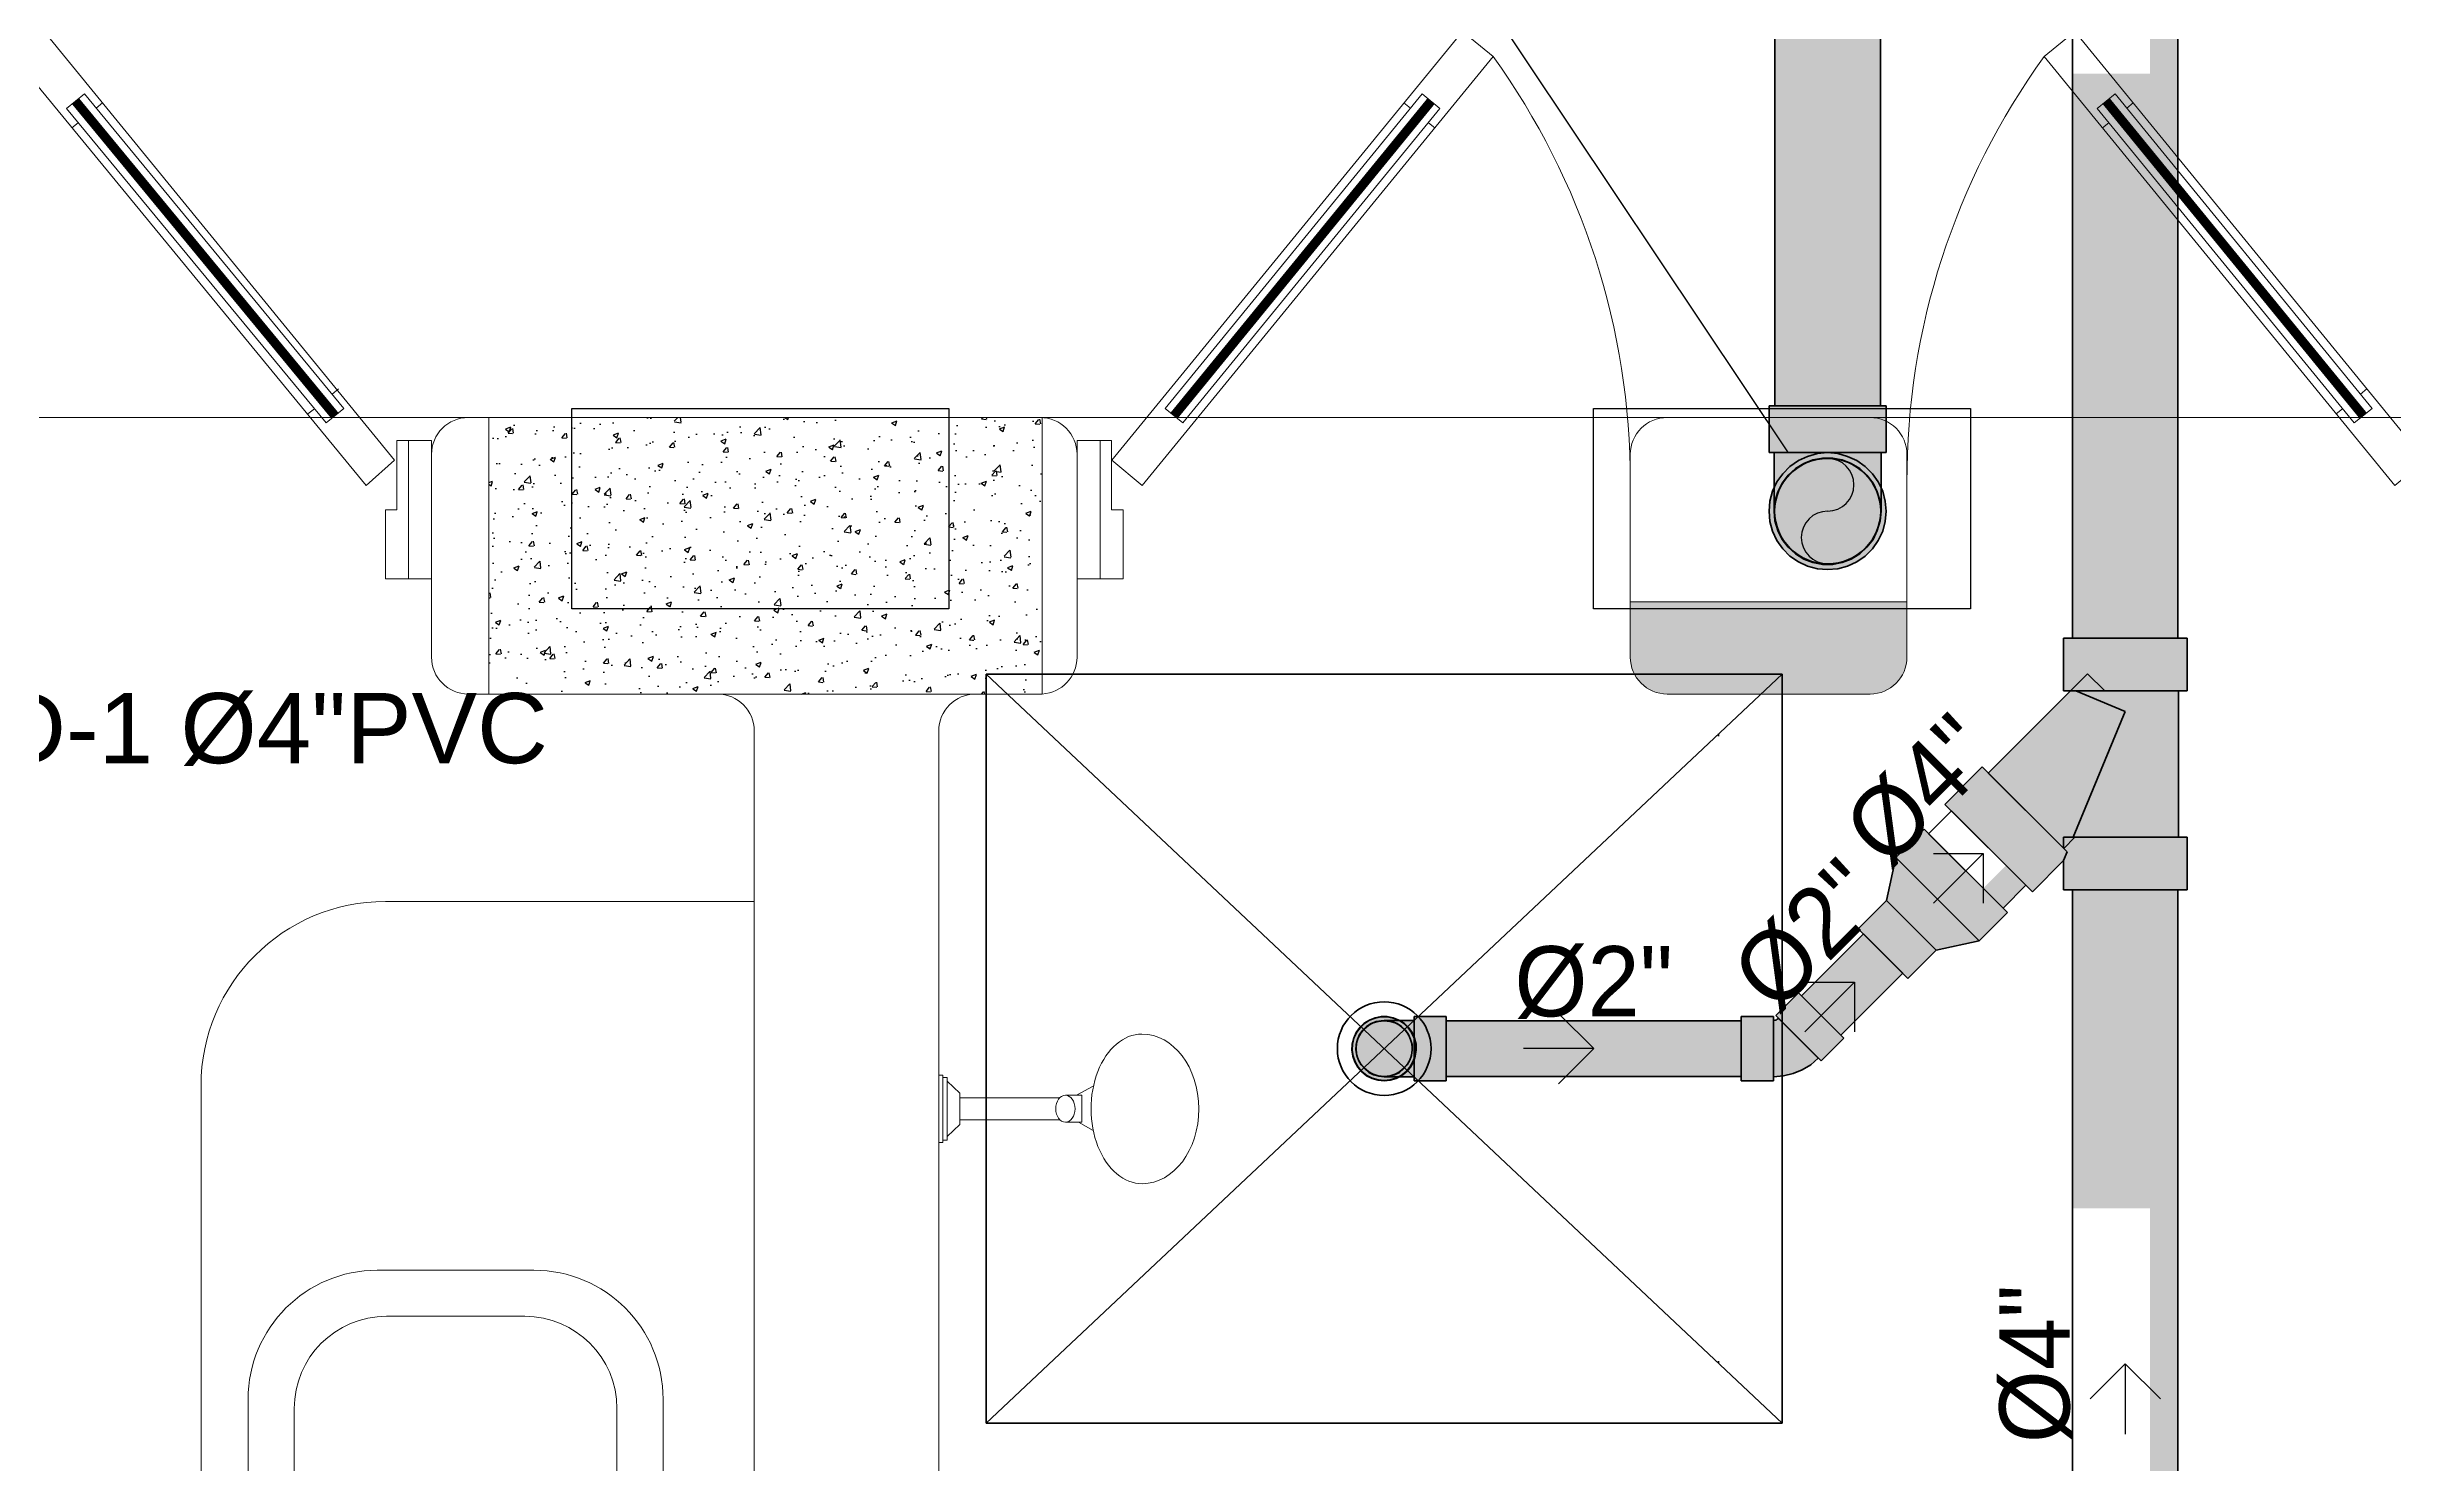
# Model space of a CAD drawing. Header units: metres. Extents: x -232 to 581, y 30 to 789.
# Drawn here: x 104.749 to 107.293, y 400.147 to 401.684 of the extents above; entities that cross this region are included whole.
import ezdxf

# ---------------------------------------------------------------- set-up
doc = ezdxf.new("R2010")
doc.units = ezdxf.units.M
doc.linetypes.add('CONTINU', pattern=[0])
for name, color, linetype, lineweight in [('A-DOOR', 35, 'Continuous', 5), ('A-WALL', 250, 'Continuous', 20), ('baños', 140, 'Continuous', 0), ('Columnas', 7, 'Continuous', 18), ('P-Fixt-Sho', 94, 'Continuous', 70), ('piscina', 131, 'Continuous', 0)]:
    doc.layers.add(name, color=color, linetype=linetype, lineweight=lineweight)
for name, color, linetype in [('A-TEXT', 252, 'Continuous'), ('HATCH', 8, 'Continuous'), ('M-SY-PIPE-STANDARD-Drenaje Ventilacion', 254, 'Continuous')]:
    doc.layers.add(name, color=color, linetype=linetype)
doc.layers.add('G-Risr-Std-Nplt', color=7, linetype='Continuous', lineweight=18, plot=False)
doc.layers.add('M-SY-PIPE-STANDARD-Drenaje Sanitario', color=7, linetype='Continuous', true_color=0x726558)
doc.layers.add('PISO', color=7, linetype='Continuous', lineweight=5, true_color=0xe6e6e6)
doc.layers.add('RELLENO SECCION', color=8, linetype='Continuous', lineweight=0, transparency=0.4)
doc.styles.add('DS-CAST-01', font='GOTHIC.TTF', dxfattribs={"height": 3})
doc.styles.add('Schedule-Header', font='arial.ttf')
doc.styles.get("Standard").update_dxf_attribs({"font": 'arial.ttf'})

# ---------------------------------------------------------------- blocks, each defined once
blk = doc.blocks.new('A$C160d384d')
at = {"layer": 'baños'}
for p, q in [((0.2143, 0.8), (0.3843, 0.8)), ((0.2243, 0.75), (0.3743, 0.75)), ((0.0743, 0.14), (0.0743, 0.66)), ((0.1243, 0.15), (0.1243, 0.65)), ((0.4743, 0.65), (0.4743, 0.15)), ((0.5243, 0.66), (0.5243, 0.14)), ((0.3743, 0.05), (0.2243, 0.05)), ((0.3843, 0), (0.2143, 0))]:
    blk.add_line(p, q, dxfattribs=at)
at = {"layer": 'baños', "linetype": 'Continuous'}
for p, q in [((0.0661, 0.4101, 0), (0.1804, 0.4101, 0)), ((0.0005, 0.405, 0), (0, 0.4043, 0)), ((0, 0.4043, 0), (0, 0.3957, 0)), ((0, 0.3957, 0), (0.0005, 0.395, 0)), ((0.0114, 0.405, 0), (0.0005, 0.405, 0)), ((0.0005, 0.395, 0), (0.0114, 0.395, 0)), ((0.0395, 0.4062, 0), (0.0395, 0.4062, 0)), ((0.0395, 0.4062, 0), (0.1223, 0.4062, 0.0004)), ((0.0395, 0.3939, 0), (0.0395, 0.3939, 0)), ((0.1804, 0.39, 0), (0.0661, 0.39, 0)), ((0.1223, 0.4062, 0.0004), (0.1223, 0.3939, 0.0004))]:
    blk.add_line(p, q, dxfattribs=at)
at = {"layer": 'baños', "linetype": 'Continuous', "extrusion": (1.31781e-06, -1, -8.43443e-26)}
for p, q in [((0.1223, 0.3939, 0.0004), (0.0395, 0.3939, 0)), ((0.0395, 0.3939, 0), (0.1223, 0.3939, 0.0004))]:
    blk.add_line(p, q, dxfattribs=at)
at = {"layer": 'baños', "linetype": 'Continuous'}
for centre, radius in [((0.0422, 0.4857), 0.0237), ((0.2993, 0.4), 0.0317), ((0.2993, 0.4), 0.0159), ((0.0384, 0.3146), 0.0237)]:
    blk.add_circle(centre, radius, dxfattribs=at)
at = {"layer": 'baños'}
for centre, radius, start, end in [((0.2143, 0.66), 0.14, 90, 180), ((0.3843, 0.66), 0.14, 0, 90), ((0.2243, 0.65), 0.1, 90, 180), ((0.3743, 0.65), 0.1, 0, 90), ((0.2143, 0.14), 0.14, 180, 270), ((0.2243, 0.15), 0.1, 180, 270), ((0.3743, 0.15), 0.1, 270, 360), ((0.3843, 0.14), 0.14, 270, 0)]:
    blk.add_arc(centre, radius, start, end, dxfattribs=at)
at = {"layer": 'baños', "linetype": 'Continuous'}
for centre, radius, start, end in [((0.0395, 0.4), 0.0285, 12.564, 347.4316), ((0.1786, 0.4001, 0), 0.0101, 359.5645, 79.3894), ((0.0398, 0.3997, 0), 0.00653, 92.8714, 177.1287), ((0.0398, 0.4004, 0), 0.00653, 182.8714, 267.1287), ((0.1786, 0.4, 0), 0.0101, 280.6108, 0.4357)]:
    blk.add_arc(centre, radius, start, end, dxfattribs=at)
at = {"layer": 'baños', "linetype": 'Continuous', "extrusion": (3.61622e-27, 8.43443e-26, -1)}
for centre, major_axis, ratio in [((0.1558, 0.4), (0, -0.0085), 0.599546), ((0.1557, 0.424), (0.00005, -0.0075), 0.581577), ((0.1558, 0.376), (0.00005, -0.0075), 0.581577)]:
    blk.add_ellipse(centre, major_axis=major_axis, ratio=ratio, dxfattribs=at)
at = {"layer": 'baños', "linetype": 'Continuous', "flags": 8}
for tag, p in [('TRADENAME', (0.1887, 0.4, 0)), ('MODELNUMBER', (0.1887, 0.4, 0)), ('MATERIAL', (0.1888, 0.4, 0)), ('PRODUCT', (0.1888, 0.4, 0))]:
    blk.add_attdef(tag, p, '', height=0.0000254, rotation=270.0001, dxfattribs=at)
at = {"layer": 'baños', "linetype": 'Continuous'}
for tag, p in [('MATERIAL', (0.299, 0.3999)), ('PRODUCT', (0.299, 0.3999)), ('TRADENAME', (0.2991, 0.3999)), ('MODELNUMBER', (0.2991, 0.3999))]:
    blk.add_attdef(tag, p, '', height=0.0000254, rotation=90.0001, dxfattribs=at)
blk = doc.blocks.new('A$C013342c3')
at = {"layer": 'baños', "linetype": 'Continuous'}
for p, q in [((0.1327, 0.0959, -0.0887), (0.1145, 0.106, -0.1376)), ((0.2731, 0.1112), (0.2592, 0.0984, -1.0732)), ((0.2775, 0.1152), (0.2731, 0.1152)), ((0.2731, 0.1152), (0.2731, 0.1112)), ((0.2731, 0.0513), (0.2731, 0.1112)), ((0.2821, 0.1176), (0.2775, 0.1176)), ((0.2775, 0.1176), (0.2775, 0.1152)), ((0.2775, 0.1152), (0.2775, 0.0473)), ((0.2821, 0.1163), (0.2821, 0.1176)), ((0.2821, 0.0462), (0.2821, 0.1163)), ((0.1447, 0.0959, -0.0497), (0.127, 0.0959, -0.0497)), ((0.127, 0.0959, -0.0497), (0.127, 0.0667, -0.0497)), ((0.2591, 0.0932, -0.0114), (0.1506, 0.0931, -0.0549)), ((0.2592, 0.0984, -1.0732), (0.2591, 0.0932, -0.0114)), ((0.2591, 0.0932, -0.0114), (0.2591, 0.0693, -0.0113)), ((0.1305, 0.0667, -0.0849), (0.1145, 0.0578, -0.1376)), ((0.127, 0.0667, -0.0497), (0.1446, 0.0667, -0.0497)), ((0.2591, 0.0693, -0.0114), (0.1506, 0.0694, -0.0549)), ((0.2592, 0.0642, -1.0732), (0.2591, 0.0693, -0.0114)), ((0.2731, 0.0513), (0.2592, 0.0642, -1.0732)), ((0.2731, 0.0473), (0.2731, 0.0513)), ((0.2775, 0.0473), (0.2731, 0.0473)), ((0.2775, 0.0449), (0.2775, 0.0473)), ((0.2821, 0.0449), (0.2775, 0.0449)), ((0.2821, 0.0462), (0.2821, 0.0449))]:
    blk.add_line(p, q, dxfattribs=at)
for ratio, start_param, end_param in [(0.757088, 3.141593, 6.283185), (0.681889, 0, 3.141593)]:
    blk.add_ellipse((0.0615, 0.0812, -0.1376), major_axis=(-0.0002, -0.0812), ratio=ratio, start_param=start_param, end_param=end_param, dxfattribs=at)
blk.add_ellipse((0.1447, 0.0813, -0.0497), major_axis=(0, -0.0146), ratio=0.718224, dxfattribs=at)
blk = doc.blocks.new('20.03.2026 LN 09 PRIMER NIVEL ARQ')
at = {"layer": 'HATCH'}
h = blk.add_hatch(dxfattribs=at)
h.set_pattern_fill('AR-CONC', color=1, scale=0.00032)
h.set_pattern_definition([(50, (109.59505, -7.243447), (0.058299094, -0.005100507), [0.006096, -0.067056]), (355, (109.59505, -7.24345), (-0.011277895, 0.06113819), [0.0048768, -0.053644987]), (100.451445, (109.59991, -7.24387), (0.0470212, 0.05603768), [0.005180803, -0.056988878]), (46.1842, (109.59505, -7.22719), (0.086745293, -0.013453545), [0.009144, -0.100584]), (96.63556, (109.60228, -7.22831), (0.07596932, 0.07917636), [0.00777121, -0.085483395]), (351.18415, (109.59505, -7.22719), (0.07596932, 0.07917636), [0.00731519, -0.080467114]), (21, (109.60318, -7.231255), (0.048516605, -0.032724863), [0.006096, -0.067056]), (326, (109.60318, -7.231255), (0.01977665, 0.05894015), [0.0048768, -0.0536448]), (71.451445, (109.607223, -7.23398), (0.068293254, 0.026215286), [0.005180803, -0.05698878]), (37.5, (109.595052, -7.243447), (0.000988353, 0.0270576124), [0, -0.05299456, 0, -0.0544576, 0, -0.053848]), (7.5, (109.595052, -7.243447), (0.021382292, 0.032057784), [0, -0.03104896, 0, -0.05177536, 0, -0.0205232]), (327.5, (109.576927, -7.243447), (0.0433889905, -0.001833198), [0, -0.02032, 0, -0.0633984, 0, -0.0841248]), (317.5, (109.5688, -7.243447), (0.047401338, 0.008136477), [0, -0.026416, 0, -0.04210304, 0, -0.0597408])])
h.paths.add_polyline_path([(1.4263, -42.4932), (1.4263, -42.7932), (2.0263, -42.7932), (2.0263, -42.4932)])
at = {"layer": 'RELLENO SECCION'}
h = blk.add_hatch(color=1, dxfattribs=at)
h.dxf.hatch_style = 1
h.paths.add_polyline_path([(2.664, -42.6932), (2.664, -42.7532, 0.414213), (2.704, -42.7932), (2.924, -42.7932, 0.414214), (2.964, -42.7532), (2.964, -42.6932)])
at = {"layer": 'A-DOOR', "color": 1, "extrusion": (0, 0, -1)}
for p, q in [((1.0002, -42.1576), (1.0072, -42.1519)), ((2.4256, -42.1576), (2.4186, -42.1519)), ((3.2024, -42.1576), (3.2094, -42.1519)), ((0.9808, -42.1734), (0.9739, -42.1791)), ((2.445, -42.1734), (2.4519, -42.1791)), ((3.183, -42.1734), (3.1761, -42.1791)), ((1.2563, -42.4678), (1.2632, -42.4622)), ((3.4558, -42.4678), (3.4628, -42.4622)), ((1.2369, -42.4837), (1.2299, -42.4893)), ((3.4365, -42.4837), (3.4295, -42.4893))]:
    blk.add_line(p, q, dxfattribs=at)
for points in [[(-1.3239, -42.5396), (-0.9439, -42.0745), (-0.9106, -42.1017), (-1.2932, -42.5668)], [(-2.1019, -42.5396), (-2.4819, -42.0745), (-2.5152, -42.1017), (-2.1348, -42.5668)], [(-3.5261, -42.5396), (-3.1461, -42.0745), (-3.1128, -42.1017), (-3.4932, -42.5668)], [(-0.9682, -42.1579), (-1.2496, -42.4991), (-1.2689, -42.4833), (-0.9875, -42.1421)], [(-2.4576, -42.1579), (-2.1789, -42.4991), (-2.1595, -42.4833), (-2.4383, -42.1421)], [(-3.1704, -42.1579), (-3.4491, -42.4991), (-3.4685, -42.4833), (-3.1897, -42.1421)]]:
    blk.add_lwpolyline(points, close=True, dxfattribs=at)
at = {"layer": 'A-DOOR', "color": 1}
for points in [[(1.314, -42.6682), (1.314, -42.5932), (1.3265, -42.5932), (1.3265, -42.5182), (1.339, -42.5182), (1.339, -42.6682)], [(1.339, -42.5182), (1.364, -42.5182), (1.364, -42.6682), (1.339, -42.6682)], [(2.089, -42.5182), (2.064, -42.5182), (2.064, -42.6682), (2.089, -42.6682)], [(2.114, -42.6682), (2.114, -42.5932), (2.1015, -42.5932), (2.1015, -42.5182), (2.089, -42.5182), (2.089, -42.6682)]]:
    blk.add_lwpolyline(points, close=True, dxfattribs=at)
at = {"layer": 'A-DOOR', "color": 1, "extrusion": (0, 0, -1)}
for centre, start, end in [((-1.8792, -42.5615), 144.1342, 180.1237), ((-3.7488, -42.5615), 359.8764, 35.8659)]:
    blk.add_arc(centre, 0.7848, start, end, dxfattribs=at)
at = {"layer": 'A-WALL', "color": 1}
for p, q in [((1.404, -42.4932), (2.024, -42.4932)), ((2.704, -42.4932), (2.924, -42.4932)), ((1.364, -42.7532), (1.364, -42.5332)), ((2.064, -42.6532), (2.064, -42.5332)), ((2.064, -42.5332), (2.064, -42.7532)), ((2.664, -42.5332), (2.664, -42.6532)), ((2.964, -42.5332), (2.964, -42.6532)), ((2.664, -42.6532), (2.664, -42.7532)), ((2.964, -42.6532), (2.964, -42.7532)), ((2.664, -42.6932), (2.964, -42.6932)), ((1.404, -42.7932), (1.4263, -42.7932)), ((2.704, -42.7932), (2.924, -42.7932)), ((1.714, -42.8332), (1.714, -44.8332)), ((1.914, -42.8332), (1.914, -46.2032))]:
    blk.add_line(p, q, dxfattribs=at)
for centre, start, end in [((1.404, -42.5332), 90, 180), ((2.024, -42.5332), 360, 90), ((2.704, -42.5332), 90, 180), ((2.924, -42.5332), 0, 90), ((1.404, -42.7532), 180, 270), ((2.024, -42.7532), 273.2982, 360), ((2.704, -42.7532), 180, 270), ((2.924, -42.7532), 270, 0), ((1.674, -42.8332), 0, 90), ((1.954, -42.8332), 90, 180)]:
    blk.add_arc(centre, 0.04, start, end, dxfattribs=at)
at = {"layer": 'baños', "color": 1}
for p, q in [((1.314, -43.0182, 0), (1.714, -43.0182, 0)), ((1.114, -43.2182, 0), (1.114, -44.4182, 0))]:
    blk.add_line(p, q, dxfattribs=at)
blk.add_arc((1.314, -43.2182, 0), 0.2, 90, 180, dxfattribs=at)
at = {"layer": 'Columnas', "color": 1}
blk.add_lwpolyline([(1.4263, -42.4932), (1.4263, -42.7932), (2.0263, -42.7932), (2.0263, -42.4932)], close=True, dxfattribs=at)
at = {"layer": 'piscina', "color": 1, "extrusion": (0, 0, -1), "const_width": 0.01}
for points in [[(-0.9779, -42.15), (-1.2592, -42.4912)], [(-2.4479, -42.15), (-2.1692, -42.4912)], [(-3.1801, -42.15), (-3.4588, -42.4912)]]:
    blk.add_lwpolyline(points, dxfattribs=at)
at = {"layer": 'PISO', "color": 1}
for p, q in [((1.404, -42.4932), (0.724, -42.4932)), ((2.704, -42.4932), (2.024, -42.4932)), ((3.604, -42.4932), (2.924, -42.4932))]:
    blk.add_line(p, q, dxfattribs=at)
at = {"color": 1}
ref = blk.add_blockref('A$C160d384d', (1.6894, -44.2182, 0), dxfattribs=dict(at, xscale=-1))
ref.add_attrib('MATERIAL', 'VITREOUS CHINA', (1.3904, -43.818, 0), dxfattribs={"layer": 'baños', "linetype": 'Continuous', "height": 0.0000254, "rotation": 269.9999})
ref.add_attrib('PRODUCT', 'BATHROOM SINK', (1.3903, -43.818, 0), dxfattribs={"layer": 'baños', "linetype": 'Continuous', "height": 0.0000254, "rotation": 269.9999})
ref.add_attrib('TRADENAME', 'VOX', (1.3903, -43.8182, 0), dxfattribs={"layer": 'baños', "linetype": 'Continuous', "height": 0.0000254, "rotation": 269.9999})
ref.add_attrib('MODELNUMBER', 'K-5373', (1.3903, -43.8182, 0), dxfattribs={"layer": 'baños', "linetype": 'Continuous', "height": 0.0000254, "rotation": 269.9999})
ref.add_attrib('MATERIAL', 'BRASS', (1.5006, -43.8182, 0), dxfattribs={"layer": 'baños', "linetype": 'Continuous', "height": 0.0000254, "rotation": 89.9999})
ref.add_attrib('PRODUCT', 'FAUCETS', (1.5006, -43.8183, 0), dxfattribs={"layer": 'baños', "linetype": 'Continuous', "height": 0.0000254, "rotation": 89.9999})
ref.add_attrib('TRADENAME', 'PURIST', (1.5007, -43.8183, 0), dxfattribs={"layer": 'baños', "linetype": 'Continuous', "height": 0.0000254, "rotation": 89.9999})
ref.add_attrib('MODELNUMBER', 'K-14404-4A', (1.5007, -43.8183, 0), dxfattribs={"layer": 'baños', "linetype": 'Continuous', "height": 0.0000254, "rotation": 89.9999})
at = {"layer": 'baños', "color": 1, "linetype": 'CONTINU', "xscale": -1}
blk.add_blockref('A$C013342c3', (2.1961, -43.3244), dxfattribs=at)
at = {"layer": 'baños', "color": 1, "linetype": 'Continuous'}
for tag, p in [('MODELNUMBER', (-12.0611, -62.0707)), ('MATERIAL', (-12.0611, -62.0709)), ('PRODUCT', (-12.0611, -62.0708)), ('TRADENAME', (-12.0611, -62.0708))]:
    blk.add_attdef(tag, p, '', height=0.0000254, rotation=359.9999, dxfattribs=at)
blk = doc.blocks.new('Aecb_Duct_Rnd_2Line_Open')
at = {"layer": 'G-Risr-Std-Nplt', "color": 0, "linetype": 'ByBlock', "lineweight": -2}
blk.add_circle((0, 0), 1, dxfattribs=at)
blk = doc.blocks.new('_Open90')
at = {"color": 0, "linetype": 'ByBlock', "lineweight": -2}
for p, q in [((-0.5, 0.5), (0, 0)), ((0, 0), (-1, 0)), ((0, 0), (-0.5, -0.5))]:
    blk.add_line(p, q, dxfattribs=at)
blk = doc.blocks.new('Aecb_Othr_Rnd_2Line_PipeBreak_Patt_Rise')
at = {"linetype": 'ByBlock', "lineweight": -2}
blk.add_hatch(color=0, dxfattribs=at).paths.add_polyline_path([(1, 0, 0.414214), (0, 1, -1), (0, 0, 1), (0, -1, 0.414214)])
at = {"color": 0, "linetype": 'ByBlock', "lineweight": -2}
for centre, start, end in [((0, 0.5), 270, 90), ((0, -0.5), 90, 270)]:
    blk.add_arc(centre, 0.5, start, end, dxfattribs=at)
at = {"layer": 'G-Risr-Std-Nplt', "color": 0, "linetype": 'ByBlock', "lineweight": -2}
blk.add_circle((0, 0), 1, dxfattribs=at)
blk = doc.blocks.new('DR 20.03.26 LN09')
at = {"layer": 'M-SY-PIPE-STANDARD-Drenaje Sanitario', "linetype": 'Continuous', "lineweight": 50}
for points in [[(-14230.94, -2255.8), (-14228.69, -2255.8), (-14226.44, -2255.8), (-14226.44, -2192), (-14230.94, -2192), (-14230.94, -2218.38), (-14227.64, -2218.38), (-14227.64, -2231.68), (-14230.94, -2231.68)], [(-14243.65, -2245.87), (-14241.4, -2245.87), (-14239.15, -2245.87), (-14239.15, -2195.23), (-14243.65, -2195.23), (-14243.65, -2214.8), (-14240.35, -2214.8), (-14240.35, -2228.1), (-14243.65, -2228.1)], [(-14243.87, -2249.94), (-14243.9, -2250.37), (-14243.87, -2250.81), (-14243.75, -2251.23), (-14243.57, -2251.62), (-14243.32, -2251.98), (-14243.01, -2252.29), (-14242.65, -2252.54), (-14242.26, -2252.72), (-14241.84, -2252.84), (-14241.4, -2252.87), (-14240.97, -2252.84), (-14240.55, -2252.72), (-14240.15, -2252.54), (-14239.8, -2252.29), (-14239.49, -2251.98), (-14239.24, -2251.62), (-14239.05, -2251.23), (-14238.94, -2250.81), (-14238.9, -2250.37), (-14238.94, -2249.94), (-14239.05, -2249.52), (-14239.13, -2249.35), (-14239.12, -2249.35), (-14239.12, -2247.87), (-14238.9, -2247.87), (-14238.9, -2245.87), (-14243.9, -2245.87), (-14243.9, -2247.87), (-14243.68, -2247.87), (-14243.68, -2249.35), (-14243.67, -2249.35), (-14243.75, -2249.52)], [(-14243.61, -2249.96), (-14243.65, -2250.37), (-14243.61, -2250.79), (-14243.5, -2251.19), (-14243.32, -2251.56), (-14243.07, -2251.89), (-14242.76, -2252.17), (-14242.41, -2252.39), (-14242.02, -2252.54), (-14241.61, -2252.61), (-14241.2, -2252.61), (-14240.79, -2252.54), (-14240.4, -2252.39), (-14240.05, -2252.17), (-14239.74, -2251.89), (-14239.49, -2251.56), (-14239.31, -2251.19), (-14239.19, -2250.79), (-14239.15, -2250.37), (-14239.19, -2249.96), (-14239.31, -2249.56), (-14239.49, -2249.19), (-14239.74, -2248.86), (-14240.05, -2248.58), (-14240.4, -2248.36), (-14240.79, -2248.21), (-14241.2, -2248.13), (-14241.61, -2248.13), (-14242.02, -2248.21), (-14242.41, -2248.36), (-14242.76, -2248.58), (-14243.07, -2248.86), (-14243.32, -2249.19), (-14243.5, -2249.56)], [(-14234.8, -2261.3), (-14236.39, -2262.9), (-14232.65, -2266.63), (-14231.33, -2265.3), (-14231.33, -2266.55), (-14226.05, -2266.55), (-14226.05, -2264.3), (-14226.41, -2264.3), (-14226.41, -2258.05), (-14226.05, -2258.05), (-14226.05, -2255.8), (-14231.33, -2255.8), (-14231.33, -2258.05), (-14231.04, -2258.05), (-14234.54, -2261.56)], [(-14238.88, -2267), (-14240.09, -2268.21), (-14237.97, -2270.33), (-14236.76, -2269.12), (-14234.93, -2268.73), (-14233.72, -2267.52), (-14237.28, -2263.96), (-14238.49, -2265.17)], [(-14233.91, -2267.33), (-14232.93, -2266.35), (-14233.78, -2265.5), (-14234.75, -2266.48)], [(-14230.94, -2307.05), (-14228.69, -2307.05), (-14226.44, -2307.05), (-14226.44, -2266.55), (-14228.69, -2266.55), (-14230.94, -2266.55), (-14230.94, -2280.15), (-14227.64, -2280.15), (-14227.64, -2293.45), (-14230.94, -2293.45)], [(-14239.87, -2268.43), (-14242.52, -2271.08), (-14241.68, -2271.92), (-14240.84, -2272.76), (-14238.19, -2270.11), (-14239.03, -2269.27)], [(-14245.09, -2273.33), (-14245.09, -2274.71), (-14243.72, -2274.71), (-14243.72, -2274.54), (-14243.29, -2274.5), (-14242.88, -2274.4), (-14242.49, -2274.24), (-14242.12, -2274.02), (-14241.8, -2273.74), (-14241.68, -2273.86), (-14240.71, -2272.89), (-14242.65, -2270.95), (-14243.62, -2271.92), (-14243.5, -2272.04), (-14243.54, -2272.07), (-14243.58, -2272.1), (-14243.62, -2272.12), (-14243.67, -2272.13), (-14243.72, -2272.13), (-14243.72, -2271.96), (-14245.09, -2271.96)], [(-14259.67, -2274.52), (-14259.68, -2274.54), (-14259.06, -2274.54), (-14259.06, -2274.71), (-14257.69, -2274.71), (-14257.69, -2271.96), (-14259.06, -2271.96), (-14259.06, -2272.13), (-14259.68, -2272.13), (-14259.67, -2272.14), (-14259.71, -2272.11), (-14259.96, -2272.01), (-14260.21, -2271.96), (-14260.47, -2271.96), (-14260.73, -2272.01), (-14260.97, -2272.11), (-14261.19, -2272.25), (-14261.38, -2272.43), (-14261.53, -2272.65), (-14261.64, -2272.88), (-14261.7, -2273.14), (-14261.72, -2273.4), (-14261.68, -2273.66), (-14261.59, -2273.9), (-14261.46, -2274.13), (-14261.29, -2274.33), (-14261.09, -2274.49), (-14260.85, -2274.61), (-14260.6, -2274.68), (-14260.34, -2274.71), (-14260.08, -2274.68), (-14259.83, -2274.61)], [(-14261.69, -2273.14), (-14261.7, -2273.4), (-14261.66, -2273.65), (-14261.58, -2273.9), (-14261.45, -2274.12), (-14261.28, -2274.32), (-14261.08, -2274.48), (-14260.85, -2274.6), (-14260.6, -2274.67), (-14260.34, -2274.69), (-14260.09, -2274.67), (-14259.84, -2274.6), (-14259.61, -2274.48), (-14259.41, -2274.32), (-14259.24, -2274.12), (-14259.11, -2273.9), (-14259.02, -2273.65), (-14258.99, -2273.4), (-14259, -2273.14), (-14259.06, -2272.89), (-14259.17, -2272.65), (-14259.32, -2272.44), (-14259.5, -2272.26), (-14259.72, -2272.12), (-14259.96, -2272.03), (-14260.21, -2271.98), (-14260.47, -2271.98), (-14260.73, -2272.03), (-14260.97, -2272.12), (-14261.18, -2272.26), (-14261.37, -2272.44), (-14261.52, -2272.65), (-14261.63, -2272.89)], [(-14261.5, -2273.05), (-14261.53, -2273.28), (-14261.52, -2273.5), (-14261.47, -2273.72), (-14261.37, -2273.93), (-14261.24, -2274.11), (-14261.08, -2274.27), (-14260.89, -2274.39), (-14260.68, -2274.47), (-14260.46, -2274.52), (-14260.23, -2274.52), (-14260.01, -2274.47), (-14259.8, -2274.39), (-14259.61, -2274.27), (-14259.45, -2274.11), (-14259.31, -2273.93), (-14259.22, -2273.72), (-14259.17, -2273.5), (-14259.16, -2273.28), (-14259.19, -2273.05), (-14259.26, -2272.84), (-14259.38, -2272.64), (-14259.52, -2272.47), (-14259.7, -2272.33), (-14259.9, -2272.23), (-14260.12, -2272.17), (-14260.34, -2272.15), (-14260.57, -2272.17), (-14260.78, -2272.23), (-14260.99, -2272.33), (-14261.16, -2272.47), (-14261.31, -2272.64), (-14261.42, -2272.84)], [(-14257.69, -2273.33), (-14257.69, -2274.52), (-14245.09, -2274.52), (-14245.09, -2273.33), (-14245.09, -2272.15), (-14257.69, -2272.15)]]:
    blk.add_hatch(color=251, dxfattribs=at).paths.add_polyline_path(points, flags=0)
at = {"layer": 'A-TEXT', "linetype": 'ByBlock', "lineweight": -2}
blk.add_line((-14243.07, -2247.88, -20.2), (-14256.39, -2227.93, -20.2), dxfattribs=at)
at = {"layer": 'A-TEXT'}
blk.add_solid([(-14242.65, -2247.6, -20.2), (-14241.4, -2250.37, -20.2), (-14243.48, -2248.16, -20.2)], dxfattribs=at)
at = {"layer": 'M-SY-PIPE-STANDARD-Drenaje Sanitario', "color": 251, "linetype": 'Continuous', "lineweight": 50}
for points in [[(-14230.94, -2192), (-14230.94, -2255.8)], [(-14226.44, -2255.8), (-14226.44, -2192)], [(-14243.65, -2195.23), (-14243.65, -2245.87)], [(-14239.15, -2245.87), (-14239.15, -2195.23)], [(-14238.9, -2245.87), (-14243.9, -2245.87)], [(-14243.9, -2247.87), (-14243.9, -2245.87)], [(-14243.65, -2245.87), (-14239.15, -2245.87)], [(-14238.9, -2247.87), (-14238.9, -2245.87)], [(-14243.9, -2247.87), (-14241.4, -2247.87)], [(-14238.9, -2250.37), (-14238.94, -2249.94), (-14239.05, -2249.52), (-14239.24, -2249.12), (-14239.49, -2248.77), (-14239.8, -2248.46), (-14240.15, -2248.21), (-14240.55, -2248.03), (-14240.97, -2247.91), (-14241.4, -2247.87), (-14241.84, -2247.91), (-14242.26, -2248.03), (-14242.65, -2248.21), (-14243.01, -2248.46), (-14243.32, -2248.77), (-14243.57, -2249.12), (-14243.75, -2249.52), (-14243.87, -2249.94), (-14243.9, -2250.37), (-14243.87, -2250.81), (-14243.75, -2251.23), (-14243.57, -2251.62), (-14243.32, -2251.98), (-14243.01, -2252.29), (-14242.65, -2252.54), (-14242.26, -2252.72), (-14241.84, -2252.84), (-14241.4, -2252.87), (-14240.97, -2252.84), (-14240.55, -2252.72), (-14240.15, -2252.54), (-14239.8, -2252.29), (-14239.49, -2251.98), (-14239.24, -2251.62), (-14239.05, -2251.23), (-14238.94, -2250.81), (-14238.9, -2250.37)], [(-14239.12, -2247.87), (-14243.68, -2247.87)], [(-14243.68, -2247.87), (-14243.68, -2250.37)], [(-14239.12, -2250.37), (-14239.16, -2249.96), (-14239.28, -2249.55), (-14239.46, -2249.17), (-14239.72, -2248.84), (-14240.03, -2248.55), (-14240.39, -2248.33), (-14240.78, -2248.18), (-14241.19, -2248.1), (-14241.61, -2248.1), (-14242.03, -2248.18), (-14242.42, -2248.33), (-14242.78, -2248.55), (-14243.09, -2248.84), (-14243.34, -2249.17), (-14243.53, -2249.55), (-14243.65, -2249.96), (-14243.68, -2250.37), (-14243.65, -2250.79), (-14243.53, -2251.2), (-14243.34, -2251.58), (-14243.09, -2251.91), (-14242.78, -2252.2), (-14242.42, -2252.42), (-14242.03, -2252.57), (-14241.61, -2252.65), (-14241.19, -2252.65), (-14240.78, -2252.57), (-14240.39, -2252.42), (-14240.03, -2252.2), (-14239.72, -2251.91), (-14239.46, -2251.58), (-14239.28, -2251.2), (-14239.16, -2250.79), (-14239.12, -2250.37)], [(-14241.4, -2247.87), (-14238.9, -2247.87)], [(-14239.12, -2250.37), (-14239.12, -2247.87)], [(-14226.05, -2255.8), (-14231.33, -2255.8)], [(-14231.33, -2255.8), (-14231.33, -2258.05)], [(-14230.94, -2255.8), (-14226.44, -2255.8)], [(-14226.05, -2255.8), (-14226.05, -2258.05)], [(-14234.54, -2261.56), (-14230.3, -2257.32)], [(-14230.3, -2257.32), (-14229.56, -2258.05)], [(-14231.33, -2258.05), (-14226.05, -2258.05)], [(-14229.56, -2258.05), (-14230.8, -2258.05)], [(-14230.8, -2258.05), (-14228.69, -2258.93)], [(-14226.41, -2258.05), (-14229.56, -2258.05)], [(-14226.41, -2264.3), (-14226.41, -2258.05)], [(-14228.69, -2258.93), (-14230.91, -2264.3)], [(-14234.8, -2261.3), (-14236.39, -2262.9)], [(-14231.17, -2264.93), (-14234.8, -2261.3)], [(-14231.32, -2264.78), (-14234.54, -2261.56)], [(-14236.11, -2263.17), (-14237.09, -2264.15)], [(-14236.39, -2262.9), (-14232.65, -2266.63)], [(-14232.93, -2266.35), (-14236.11, -2263.17)], [(-14237.28, -2263.96), (-14238.49, -2265.17)], [(-14233.72, -2267.52), (-14237.28, -2263.96)], [(-14237.09, -2264.15), (-14233.91, -2267.33)], [(-14226.05, -2264.3), (-14231.33, -2264.3)], [(-14231.33, -2264.3), (-14231.33, -2264.77)], [(-14230.84, -2264.3), (-14231.32, -2264.78)], [(-14230.91, -2264.3), (-14230.84, -2264.3), (-14230.84, -2264.3)], [(-14230.91, -2264.3), (-14230.84, -2264.3)], [(-14226.41, -2264.3), (-14230.84, -2264.3)], [(-14226.05, -2264.3), (-14226.05, -2266.55)], [(-14238.88, -2267), (-14238.49, -2265.17)], [(-14238.49, -2265.17), (-14234.93, -2268.73)], [(-14238.49, -2265.17), (-14234.93, -2268.73)], [(-14231.33, -2265.3), (-14232.65, -2266.63)], [(-14231.33, -2265.3), (-14231.17, -2264.93)], [(-14231.33, -2265.3), (-14231.33, -2266.55)], [(-14233.91, -2267.33), (-14232.93, -2266.35)], [(-14238.88, -2267), (-14240.09, -2268.21)], [(-14236.76, -2269.12), (-14238.88, -2267)], [(-14236.76, -2269.12), (-14238.88, -2267)], [(-14231.33, -2266.55), (-14226.05, -2266.55)], [(-14226.44, -2266.55), (-14230.94, -2266.55)], [(-14230.94, -2266.55), (-14230.94, -2307.05)], [(-14226.44, -2307.05), (-14226.44, -2266.55)], [(-14239.87, -2268.43), (-14242.52, -2271.08)], [(-14240.09, -2268.21), (-14237.97, -2270.33)], [(-14238.19, -2270.11), (-14239.87, -2268.43)], [(-14233.72, -2267.52), (-14234.93, -2268.73)], [(-14236.76, -2269.12), (-14237.97, -2270.33)], [(-14234.93, -2268.73), (-14236.76, -2269.12)], [(-14240.84, -2272.76), (-14238.19, -2270.11)], [(-14243.62, -2271.92), (-14242.65, -2270.95)], [(-14240.71, -2272.89), (-14242.65, -2270.95)], [(-14242.52, -2271.08), (-14240.84, -2272.76)], [(-14260.34, -2274.71), (-14260.08, -2274.68), (-14259.83, -2274.61), (-14259.6, -2274.49), (-14259.39, -2274.33), (-14259.22, -2274.13), (-14259.09, -2273.9), (-14259.01, -2273.66), (-14258.97, -2273.4), (-14258.98, -2273.14), (-14259.04, -2272.88), (-14259.15, -2272.65), (-14259.3, -2272.43), (-14259.49, -2272.25), (-14259.71, -2272.11), (-14259.96, -2272.01), (-14260.21, -2271.96), (-14260.47, -2271.96), (-14260.73, -2272.01), (-14260.97, -2272.11), (-14261.19, -2272.25), (-14261.38, -2272.43), (-14261.53, -2272.65), (-14261.64, -2272.88), (-14261.7, -2273.14), (-14261.72, -2273.4), (-14261.68, -2273.66), (-14261.59, -2273.9), (-14261.46, -2274.13), (-14261.29, -2274.33), (-14261.09, -2274.49), (-14260.85, -2274.61), (-14260.6, -2274.68), (-14260.34, -2274.71)], [(-14260.34, -2274.69), (-14260.6, -2274.67), (-14260.85, -2274.6), (-14261.08, -2274.48), (-14261.28, -2274.32), (-14261.45, -2274.12), (-14261.58, -2273.9), (-14261.66, -2273.65), (-14261.7, -2273.4), (-14261.69, -2273.14), (-14261.63, -2272.89), (-14261.52, -2272.65), (-14261.37, -2272.44), (-14261.18, -2272.26), (-14260.97, -2272.12), (-14260.73, -2272.03), (-14260.47, -2271.98), (-14260.21, -2271.98), (-14259.96, -2272.03), (-14259.72, -2272.12), (-14259.5, -2272.26), (-14259.32, -2272.44), (-14259.17, -2272.65), (-14259.06, -2272.89), (-14259, -2273.14), (-14258.99, -2273.4), (-14259.02, -2273.65), (-14259.11, -2273.9), (-14259.24, -2274.12), (-14259.41, -2274.32), (-14259.61, -2274.48), (-14259.84, -2274.6), (-14260.09, -2274.67), (-14260.34, -2274.69)], [(-14260.34, -2274.54), (-14260.12, -2274.51), (-14259.9, -2274.45), (-14259.69, -2274.35), (-14259.51, -2274.2), (-14259.36, -2274.03), (-14259.25, -2273.83), (-14259.17, -2273.62), (-14259.14, -2273.39), (-14259.15, -2273.16), (-14259.21, -2272.94), (-14259.3, -2272.73), (-14259.43, -2272.55), (-14259.6, -2272.39), (-14259.79, -2272.26), (-14260, -2272.18), (-14260.23, -2272.14), (-14260.46, -2272.14), (-14260.68, -2272.18), (-14260.89, -2272.26), (-14261.09, -2272.39), (-14261.25, -2272.55), (-14261.39, -2272.73), (-14261.48, -2272.94), (-14261.53, -2273.16), (-14261.55, -2273.39), (-14261.51, -2273.62), (-14261.44, -2273.83), (-14261.32, -2274.03), (-14261.17, -2274.2), (-14260.99, -2274.35), (-14260.79, -2274.45), (-14260.57, -2274.51), (-14260.34, -2274.54)], [(-14259.06, -2272.13), (-14260.34, -2272.13)], [(-14259.06, -2271.96), (-14259.06, -2272.83)], [(-14259.06, -2271.96), (-14257.69, -2271.96)], [(-14259.06, -2274.54), (-14259.06, -2272.13)], [(-14257.69, -2274.71), (-14257.69, -2271.96)], [(-14245.09, -2272.15), (-14257.69, -2272.15)], [(-14257.69, -2272.15), (-14257.69, -2274.52)], [(-14245.09, -2271.96), (-14245.09, -2273.33)], [(-14245.09, -2271.96), (-14243.72, -2271.96)], [(-14245.09, -2274.52), (-14245.09, -2272.15)], [(-14243.72, -2273.33), (-14243.72, -2271.96)], [(-14243.72, -2272.13), (-14243.66, -2272.12), (-14243.6, -2272.11), (-14243.55, -2272.08), (-14243.5, -2272.04)], [(-14243.72, -2274.54), (-14243.72, -2272.13)], [(-14243.62, -2271.92), (-14241.68, -2273.86)], [(-14243.5, -2272.04), (-14241.8, -2273.74)], [(-14245.09, -2273.33), (-14245.09, -2274.71)], [(-14243.72, -2274.71), (-14243.72, -2273.33)], [(-14241.68, -2273.86), (-14240.71, -2272.89)], [(-14259.06, -2273.83), (-14259.06, -2274.71)], [(-14241.8, -2273.74), (-14242.12, -2274.02), (-14242.49, -2274.24), (-14242.88, -2274.4), (-14243.29, -2274.5), (-14243.72, -2274.54)], [(-14260.34, -2274.54), (-14259.06, -2274.54)], [(-14259.06, -2274.71), (-14257.69, -2274.71)], [(-14257.69, -2274.52), (-14245.09, -2274.52)], [(-14245.09, -2274.71), (-14243.72, -2274.71)]]:
    blk.add_lwpolyline(points, dxfattribs=at)
at = {"layer": 'M-SY-PIPE-STANDARD-Drenaje Ventilacion'}
for p, q in [((-14295.03, -2245.98), (-14278.93, -2245.98)), ((-14295.03, -2254.54), (-14295.03, -2245.98)), ((-14278.93, -2245.98), (-14278.93, -2254.54)), ((-14251.4, -2254.54), (-14251.4, -2245.98)), ((-14251.4, -2245.98), (-14235.3, -2245.98)), ((-14235.3, -2245.98), (-14235.3, -2254.54)), ((-14278.93, -2254.54), (-14295.03, -2254.54)), ((-14235.3, -2254.54), (-14251.4, -2254.54))]:
    blk.add_line(p, q, dxfattribs=at)
at = {"layer": 'P-Fixt-Sho', "color": 94, "linetype": 'Continuous', "lineweight": 70}
for p, q in [((-14277.34, -2289.33, 72), (-14277.34, -2257.33, 72)), ((-14277.34, -2257.33, 72), (-14243.34, -2257.33, 72)), ((-14243.34, -2257.33, 72), (-14243.34, -2259.25, 72)), ((-14243.34, -2259.25, 72), (-14243.34, -2287.41, 72)), ((-14246.06, -2259.89, 72), (-14246.06, -2259.98, 72)), ((-14246.06, -2286.69, 72), (-14246.06, -2286.77, 72)), ((-14243.34, -2287.41, 72), (-14243.34, -2289.33, 72)), ((-14243.34, -2289.33, 72), (-14277.34, -2289.33, 72))]:
    blk.add_line(p, q, dxfattribs=at)
at = {"layer": 'P-Fixt-Sho', "color": 94, "linetype": 'Continuous', "lineweight": 70, "extrusion": (1, 0, 2.22045e-16)}
for p, q in [((-14243.34, -2257.33, 72), (-14277.34, -2257.33, 72)), ((-14277.34, -2257.33, 72), (-14277.34, -2289.33, 72)), ((-14277.34, -2257.33, 72), (-14243.34, -2289.33, 72)), ((-14277.34, -2289.33, 72), (-14243.34, -2257.33, 72)), ((-14243.34, -2289.33, 72), (-14243.34, -2257.33, 72)), ((-14277.34, -2289.33, 72), (-14243.34, -2289.33, 72))]:
    blk.add_line(p, q, dxfattribs=at)
at = {"layer": 'P-Fixt-Sho', "color": 94, "linetype": 'Continuous', "lineweight": 70}
blk.add_circle((-14260.34, -2273.33, 72), 2, dxfattribs=at)
at = {"layer": 'M-SY-PIPE-STANDARD-Drenaje Sanitario', "color": 251, "linetype": 'Continuous', "lineweight": -3, "ltscale": 0.5}
for name, p, xscale, yscale, zscale in [('Aecb_Othr_Rnd_2Line_PipeBreak_Patt_Rise', (-14241.4, -2250.37), 2.25, 2.25, 2.25), ('Aecb_Duct_Rnd_2Line_Open', (-14260.34, -2273.33), 1.1875, 1.1875, 1.1875)]:
    blk.add_blockref(name, p, dxfattribs=dict(at, xscale=xscale, yscale=yscale, zscale=zscale))
at = {"layer": 'M-SY-PIPE-STANDARD-Drenaje Sanitario', "color": 251, "linetype": 'Continuous', "lineweight": -3}
for p, xscale, yscale, zscale, rotation in [((-14234.76, -2265), 3, 3, 3, 45.00000000000178), ((-14240.25, -2270.49), 3, 3, 3, 45.00000000000355), ((-14228.69, -2286.8), 3.000000000000001, 3.000000000000001, 3.000000000000001, 90)]:
    blk.add_blockref('_Open90', p, dxfattribs=dict(at, xscale=xscale, yscale=yscale, zscale=zscale, rotation=rotation))
at = {"layer": 'M-SY-PIPE-STANDARD-Drenaje Sanitario', "color": 251, "linetype": 'Continuous', "lineweight": -3, "xscale": 3, "yscale": 3, "zscale": 3}
blk.add_blockref('_Open90', (-14251.39, -2273.33), dxfattribs=at)
at = {"layer": 'A-TEXT', "style": 'Schedule-Header'}
blk.add_text('BD-1 Ø4"PVC', height=3, dxfattribs=at).set_placement((-14322.46, -2261.14, -17.7))
at = {"layer": 'M-SY-PIPE-STANDARD-Drenaje Sanitario', "color": 251, "linetype": 'Continuous', "lineweight": -3, "char_height": 3, "attachment_point": 5, "style": 'DS-CAST-01'}
for s, insert, rotation in [('%%C4"', (-14237.46, -2262.3), 45), ('%%C2"', (-14242.24, -2268.49), 45), ('%%C4"', (-14232.51, -2286.8), 90)]:
    blk.add_mtext(s, dxfattribs=dict(at, insert=insert, rotation=rotation))
at = {"layer": 'M-SY-PIPE-STANDARD-Drenaje Sanitario', "color": 251, "linetype": 'Continuous', "lineweight": -3, "insert": (-14251.39, -2270.51), "char_height": 3, "attachment_point": 5, "style": 'DS-CAST-01'}
blk.add_mtext('%%C2"', dxfattribs=at)

msp = doc.modelspace()

# ---------------------------------------------------------------- block references
at = {"color": 1}
msp.add_blockref('20.03.2026 LN 09 PRIMER NIVEL ARQ', (103.8018, 443.7748), dxfattribs=at)
at = {"layer": 'M-SY-PIPE-STANDARD-Drenaje Sanitario', "xscale": 0.02539304808409144, "yscale": 0.02539304808409144, "zscale": 0.02539304808409144}
msp.add_blockref('DR 20.03.26 LN09', (468.3124, 458.3238), dxfattribs=at)

doc.saveas('drawing.dxf')
